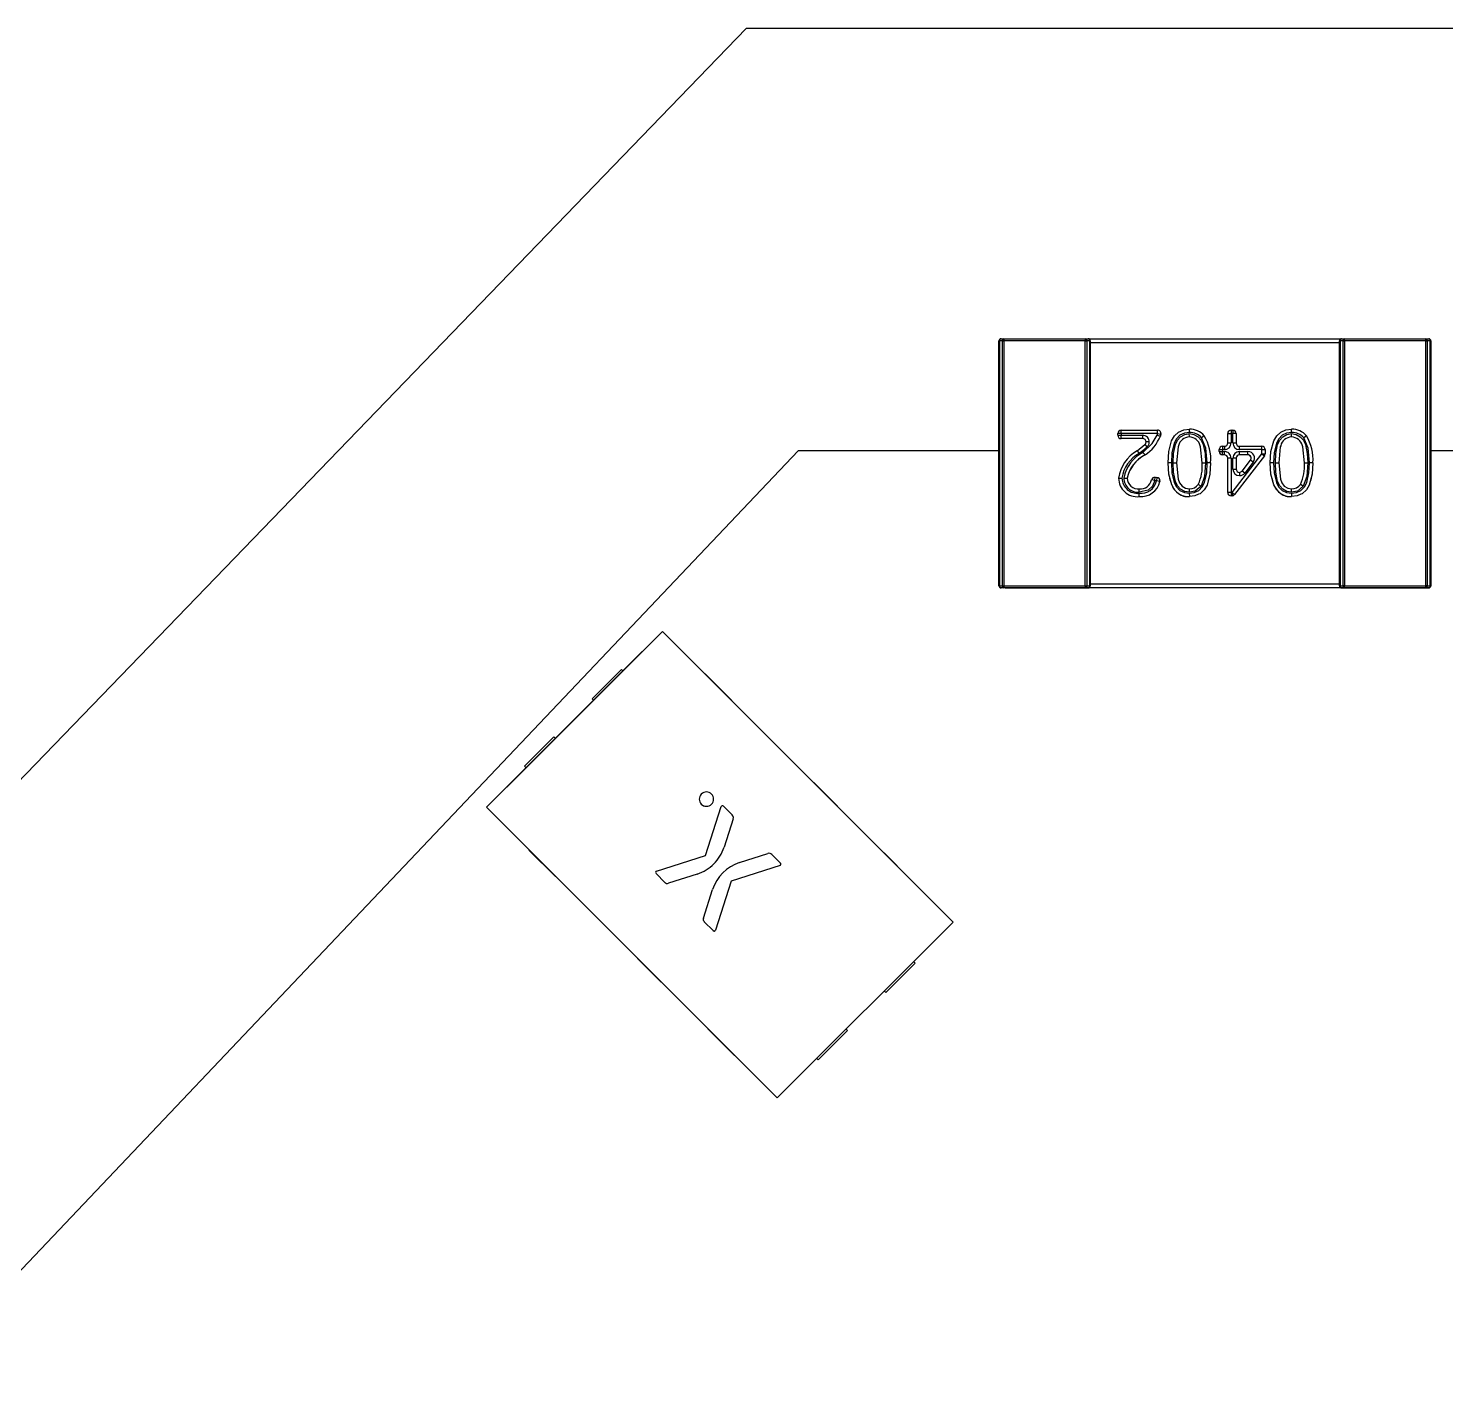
# Model space of a CAD drawing. Extents: x 2.55 to 7.7, y 3.55 to 4.51.
# Drawn here: x 4.7381 to 4.8724, y 3.9607 to 4.0892 of the extents above; entities that cross this region are included whole.
import ezdxf

# ---------------------------------------------------------------- set-up
doc = ezdxf.new("R2010")
doc.units = 0
doc.header["$MEASUREMENT"] = 0
doc.layers.get('0').update_dxf_attribs({"linetype": 'CONTINUOUS'})

msp = doc.modelspace()

# ---------------------------------------------------------------- linework, layer by layer
at = {"color": 7, "linetype": 'CONTINUOUS'}
for p, q in [((4.8061393964, 4.089188344), (4.6957456996, 3.9748970102)), ((5.0361000483, 4.089188344), (4.8061393964, 4.089188344)), ((4.8300985968, 4.0363287389), (4.8300985948, 4.0595570853)), ((4.8300985948, 4.0595570853), (4.8301562509, 4.0595570853)), ((4.8301562509, 4.0595570853), (4.8301562529, 4.0363287389)), ((4.8304346394, 4.0595570854), (4.8301562509, 4.0595570853)), ((4.8302954451, 4.0597539357), (4.8305738336, 4.0597539358)), ((4.8304346414, 4.0363287389), (4.8304346394, 4.0595570854)), ((4.8304346394, 4.0595570854), (4.8305738337, 4.0595570854)), ((4.8305738336, 4.0597539358), (4.8382847732, 4.0597539365)), ((4.8305738336, 4.0597539358), (4.8305738337, 4.0595570854)), ((4.8382847732, 4.0595570861), (4.8305738337, 4.0595570854)), ((4.8305738337, 4.0595570854), (4.8305738357, 4.0363287389)), ((4.8382847732, 4.0597539364), (4.8628572982, 4.0597539386)), ((4.8382847732, 4.0597539365), (4.8382847732, 4.0595570861)), ((4.8382847732, 4.0597539365), (4.8385631617, 4.0597539365)), ((4.8382847752, 4.0363287396), (4.8382847732, 4.0595570861)), ((4.8382847732, 4.0595570861), (4.8384239675, 4.0595570861)), ((4.8384239675, 4.0595570861), (4.8384239695, 4.0363287396)), ((4.8387023559, 4.0595570861), (4.8384239675, 4.0595570861)), ((4.838702358, 4.0363287396), (4.8387023559, 4.0595570861)), ((4.8387023559, 4.0595570861), (4.8387600121, 4.0595570861)), ((4.8387600121, 4.0595570861), (4.8387600141, 4.0363287396)), ((4.8623820614, 4.0363287417), (4.8623820593, 4.0595570882)), ((4.8624397155, 4.0595570882), (4.8623820593, 4.0595570882)), ((4.8624397155, 4.0595570882), (4.8624397175, 4.0363287417)), ((4.862718104, 4.0595570882), (4.8624397155, 4.0595570882)), ((4.8625789097, 4.0597539386), (4.8628572982, 4.0597539386)), ((4.862718106, 4.0363287417), (4.862718104, 4.0595570882)), ((4.862718104, 4.0595570882), (4.8628572982, 4.0595570882)), ((4.8628572982, 4.0595570882), (4.8628572982, 4.0597539386)), ((4.8628572982, 4.0597539386), (4.8705682378, 4.0597539393)), ((4.8705682378, 4.0595570889), (4.8628572982, 4.0595570882)), ((4.8628572982, 4.0595570882), (4.8628573003, 4.0363287418)), ((4.8705682378, 4.0595570889), (4.8705682378, 4.0597539393)), ((4.8705682378, 4.0597539393), (4.8708466262, 4.0597539393)), ((4.8705682398, 4.0363287424), (4.8705682378, 4.0595570889)), ((4.8705682378, 4.0595570889), (4.870707432, 4.0595570889)), ((4.870707432, 4.0595570889), (4.870707434, 4.0363287424)), ((4.8709858205, 4.0595570889), (4.870707432, 4.0595570889)), ((4.8709858225, 4.0363287425), (4.8709858205, 4.0595570889)), ((4.8709858205, 4.0595570889), (4.8710434767, 4.0595570889)), ((4.8710434767, 4.0595570889), (4.8710434787, 4.0363287425)), ((4.8623820594, 4.0593602381), (4.8387600121, 4.0593602354)), ((4.841364495, 4.0505998887), (4.841364495, 4.0507775588)), ((4.8416794556, 4.0507775588), (4.841364495, 4.0507775588)), ((4.841364495, 4.0505998887), (4.8416794556, 4.0505998887)), ((4.8416794556, 4.0510925194), (4.8451409183, 4.0510925197)), ((4.8416794556, 4.0507775588), (4.8416794556, 4.0510925194)), ((4.8416794556, 4.0507775588), (4.8416794556, 4.0505998887)), ((4.8451409183, 4.0507775591), (4.8416794556, 4.0507775588)), ((4.8416794556, 4.0505998887), (4.8437233185, 4.0505998889)), ((4.8416794557, 4.050284928), (4.8416794556, 4.0505998887)), ((4.8437233185, 4.0502849282), (4.8416794557, 4.050284928)), ((4.8437233185, 4.0502849282), (4.8437233185, 4.0505998889)), ((4.8450987121, 4.0506283142), (4.8453984546, 4.050532321)), ((4.8451409183, 4.0507775591), (4.8451409183, 4.0510925197)), ((4.8451409183, 4.0507775591), (4.8454492675, 4.0507133644)), ((4.8454558789, 4.0507775591), (4.8454492675, 4.0507133644)), ((4.8481562367, 4.050446522), (4.8481382744, 4.0507609688)), ((4.8481530516, 4.0508580528), (4.848148267, 4.0511729771)), ((4.849555238, 4.0505663239), (4.8493072546, 4.0503712091)), ((4.8517824236, 4.0498730573), (4.8517824235, 4.0507775597)), ((4.8517824235, 4.0507775597), (4.8520973842, 4.0507775597)), ((4.8520973841, 4.0510925203), (4.8520973842, 4.0507775597)), ((4.8520973841, 4.0510925203), (4.8522750542, 4.0510925203)), ((4.8520973842, 4.0507775597), (4.8520973842, 4.0498730574)), ((4.8522750542, 4.0507775597), (4.8520973842, 4.0507775597)), ((4.8522750542, 4.0510925203), (4.8522750542, 4.0507775597)), ((4.8522750543, 4.0498730574), (4.8522750542, 4.0507775597)), ((4.8525900149, 4.0507775597), (4.8522750542, 4.0507775597)), ((4.8525900149, 4.0507775597), (4.852590015, 4.0498730574)), ((4.857847333, 4.0504465229), (4.8578293707, 4.0507609697)), ((4.8578441479, 4.0508580536), (4.8578393633, 4.0511729779)), ((4.8592463343, 4.0505663247), (4.8589983509, 4.0503712099)), ((4.8110617199, 4.0491325715), (4.7093283965, 3.9418959502)), ((4.8300985957, 4.0491325715), (4.8110617199, 4.0491325715)), ((4.8431929324, 4.0491164444), (4.8439291033, 4.0497315293)), ((4.8431929324, 4.0491164444), (4.8433974505, 4.0488769188)), ((4.8437505731, 4.0489834143), (4.8439461802, 4.0487367296)), ((4.8439291033, 4.0497315293), (4.844134888, 4.0494930909)), ((4.8443532398, 4.0499699677), (4.8440382792, 4.0499699676)), ((4.8509748323, 4.0490654659), (4.8509748323, 4.049243136)), ((4.8509748323, 4.049243136), (4.8512897929, 4.0492431361)), ((4.8509748323, 4.0490654659), (4.8512897929, 4.049065466)), ((4.8512897929, 4.0495580967), (4.8512897929, 4.0492431361)), ((4.8512897929, 4.0495580967), (4.851467463, 4.0495580967)), ((4.8512897929, 4.0492431361), (4.8512897929, 4.049065466)), ((4.851467463, 4.0492431361), (4.8512897929, 4.0492431361)), ((4.8512897929, 4.049065466), (4.851467463, 4.049065466)), ((4.851289793, 4.0487505053), (4.8512897929, 4.049065466)), ((4.8514674631, 4.0487505053), (4.851289793, 4.0487505053)), ((4.851467463, 4.0495580967), (4.851467463, 4.0492431361)), ((4.8514674631, 4.0487505053), (4.851467463, 4.049065466)), ((4.8517824236, 4.0498730573), (4.8520973842, 4.0498730574)), ((4.8521928477, 4.0451890275), (4.855020865, 4.0488578075)), ((4.8522750543, 4.0498730574), (4.852590015, 4.0498730574)), ((4.8552703171, 4.0486655215), (4.8524422997, 4.0449967416)), ((4.8529049756, 4.0492431362), (4.8529049756, 4.0495580968)), ((4.8529049756, 4.0495580968), (4.855020865, 4.049558097)), ((4.855020865, 4.0492431364), (4.8529049756, 4.0492431362)), ((4.8529049757, 4.0490654661), (4.8536984887, 4.0490654662)), ((4.8529049757, 4.0487505054), (4.8529049757, 4.0490654661)), ((4.8536984887, 4.0487505055), (4.8529049757, 4.0487505054)), ((4.8536984887, 4.0487505055), (4.8536984887, 4.0490654662)), ((4.855020865, 4.0492431364), (4.855020865, 4.049558097)), ((4.855020865, 4.0488578075), (4.855020865, 4.0492431364)), ((4.855020865, 4.0492431364), (4.8553358256, 4.0492431364)), ((4.855020865, 4.0488578075), (4.8552703171, 4.0486655215)), ((4.855020865, 4.0488578075), (4.8553358257, 4.0488578075)), ((4.8553358256, 4.0492431364), (4.8553358257, 4.0488578075)), ((5.0286537192, 4.0491325715), (4.8710434776, 4.0491325715)), ((4.8464442809, 4.0479882497), (4.8461293296, 4.0479858171)), ((4.8466218952, 4.0479853468), (4.8469368491, 4.0479832933)), ((4.8493596497, 4.0479832933), (4.8496746414, 4.0479796295)), ((4.851782424, 4.0451890275), (4.8517824237, 4.0484355447)), ((4.8520973844, 4.0484355448), (4.8517824237, 4.0484355447)), ((4.8520973844, 4.0484355448), (4.8520973846, 4.0451890275)), ((4.8522750545, 4.0474061534), (4.8522750545, 4.0484355448)), ((4.8525900151, 4.0484355448), (4.8522750545, 4.0484355448)), ((4.8522750545, 4.0474061534), (4.8525900152, 4.0474061534)), ((4.8525900151, 4.0484355448), (4.8525900152, 4.0474061534)), ((4.8531544251, 4.0472138639), (4.853947938, 4.0482432553)), ((4.8541973873, 4.0480509658), (4.8534038743, 4.0470215743)), ((4.8541973873, 4.0480509658), (4.853947938, 4.0482432553)), ((4.8561353772, 4.0479882506), (4.8558204259, 4.047985818)), ((4.8563129915, 4.0479853476), (4.8566279454, 4.0479832942)), ((4.859050746, 4.0479832942), (4.8593657378, 4.0479796303)), ((4.8414452545, 4.0465321519), (4.8417601598, 4.0465380533)), ((4.8419379795, 4.04654743), (4.8422528459, 4.0465397232)), ((4.8448761927, 4.0463061025), (4.8445676273, 4.0463692498)), ((4.8448761927, 4.0463061025), (4.8449075324, 4.0466195001)), ((4.8450408831, 4.0462896335), (4.8448761927, 4.0463061025)), ((4.8449075324, 4.0466195001), (4.8450722229, 4.046603031)), ((4.8450722229, 4.046603031), (4.8450408831, 4.0462896335)), ((4.8453482641, 4.0462209522), (4.8450408831, 4.0462896335)), ((4.8463618081, 4.0463002694), (4.8463036505, 4.0465103298)), ((4.8492539454, 4.0457710868), (4.8489949719, 4.0459516963)), ((4.849993916, 4.0465085783), (4.849938222, 4.0462978513)), ((4.8529049758, 4.0470911928), (4.8529049759, 4.0467762322)), ((4.8534038743, 4.0470215743), (4.8531544251, 4.0472138639)), ((4.8560529044, 4.0463002702), (4.8559947468, 4.0465103307)), ((4.8589450417, 4.0457710876), (4.8586860682, 4.0459516972)), ((4.8596850123, 4.0465085792), (4.8596293183, 4.0462978521)), ((4.8433834739, 4.044793307), (4.8433769472, 4.0451082)), ((4.843393506, 4.0452052711), (4.8434011399, 4.0455201392)), ((4.8481433643, 4.0451085492), (4.848148258, 4.0447936266)), ((4.8481562507, 4.0452050483), (4.8481570959, 4.0455201396)), ((4.8520973846, 4.0451890275), (4.851782424, 4.0451890275)), ((4.8520973846, 4.0451890275), (4.8520973847, 4.0448740669)), ((4.8520973846, 4.0451890275), (4.8521928477, 4.0451890275)), ((4.8521928477, 4.0448740669), (4.8520973847, 4.0448740669)), ((4.8521928477, 4.0451890275), (4.8524422997, 4.0449967416)), ((4.8521928477, 4.0451890275), (4.8521928477, 4.0448740669)), ((4.8578344606, 4.0451085501), (4.8578393543, 4.0447936274)), ((4.857847347, 4.0452050492), (4.8578481922, 4.0455201404)), ((4.8300985968, 4.0363287389), (4.8301562529, 4.0363287389)), ((4.8301562529, 4.0363287389), (4.8304346414, 4.0363287389)), ((4.8305738357, 4.0361318885), (4.8302954472, 4.0361318885)), ((4.830689148, 4.0361318881), (4.8302954472, 4.0361318881)), ((4.8304346414, 4.0363287389), (4.8305738357, 4.0363287389)), ((4.8305738357, 4.0363287389), (4.8382847752, 4.0363287396)), ((4.8305738357, 4.0363287389), (4.8305738357, 4.0361318885)), ((4.8382847753, 4.0361318892), (4.8305738357, 4.0361318885)), ((4.830689148, 4.0361318885), (4.8385631637, 4.0361318892)), ((4.8382847752, 4.0363287396), (4.8384239695, 4.0363287396)), ((4.8382847752, 4.0363287396), (4.8382847753, 4.0361318892)), ((4.8385631637, 4.0361318892), (4.8382847753, 4.0361318892)), ((4.8384239695, 4.0363287396), (4.838702358, 4.0363287396)), ((4.8625789118, 4.0361318913), (4.8385631637, 4.0361318892)), ((4.838702358, 4.0363287396), (4.8387600141, 4.0363287396)), ((4.8387600141, 4.0365255897), (4.8623820614, 4.0365255921)), ((4.8623820614, 4.0363287417), (4.8624397175, 4.0363287417)), ((4.8624397175, 4.0363287417), (4.862718106, 4.0363287417)), ((4.8625789118, 4.0361318913), (4.8704529275, 4.036131892)), ((4.8628573003, 4.0361318914), (4.8625789118, 4.0361318913)), ((4.8628573003, 4.0363287418), (4.862718106, 4.0363287417)), ((4.8628573003, 4.0363287418), (4.8705682398, 4.0363287424)), ((4.8628573003, 4.0361318914), (4.8628573003, 4.0363287418)), ((4.8705682398, 4.036131892), (4.8628573003, 4.0361318914)), ((4.8704529275, 4.0361318916), (4.8708466283, 4.0361318917)), ((4.8705682398, 4.036131892), (4.8705682398, 4.0363287424)), ((4.870707434, 4.0363287424), (4.8705682398, 4.0363287424)), ((4.8708466283, 4.036131892), (4.8705682398, 4.036131892)), ((4.870707434, 4.0363287424), (4.8709858225, 4.0363287425)), ((4.8710434787, 4.0363287425), (4.8709858225, 4.0363287425)), ((4.7815132533, 4.0153337709), (4.7981887256, 4.0320092404)), ((4.7944443997, 4.0282649158), (4.7981887252, 4.0320092408)), ((4.7981887256, 4.0320092404), (4.8257491844, 4.0044487769)), ((4.7915213203, 4.0256202253), (4.7943052055, 4.02840411)), ((4.7916605145, 4.025481031), (4.7944443997, 4.0282649158)), ((4.7943052055, 4.02840411), (4.7944443997, 4.0282649158)), ((4.8022253581, 4.0279726072), (4.8022392776, 4.0279865266)), ((4.8022392776, 4.0279865266), (4.8047447738, 4.0254810299)), ((4.7880414637, 4.0218619809), (4.7916605145, 4.025481031)), ((4.7916605145, 4.025481031), (4.7915213203, 4.0256202253)), ((4.8047447738, 4.0254810299), (4.8047308544, 4.0254671105)), ((4.7851183843, 4.0192172904), (4.7879022695, 4.0220011751)), ((4.7852575785, 4.0190780962), (4.7880414637, 4.0218619809)), ((4.7879022695, 4.0220011751), (4.7880414637, 4.0218619809)), ((4.7815132528, 4.0153337713), (4.7852575785, 4.0190780962)), ((4.7852575785, 4.0190780962), (4.7851183843, 4.0192172904)), ((4.8125257317, 4.017672232), (4.8125396511, 4.0176861514)), ((4.8125396511, 4.0176861514), (4.8147667589, 4.0154590432)), ((4.8090737121, 3.9877733074), (4.7815132533, 4.0153337709)), ((4.8022749218, 4.0107589678), (4.8037688735, 4.0153975289)), ((4.8039826259, 4.0154491378), (4.8048165323, 4.0146152313)), ((4.8147667589, 4.0154590432), (4.8147528394, 4.0154451238)), ((4.8049041282, 4.0142524284), (4.8040314692, 4.0115429149)), ((4.7855359664, 4.0112832182), (4.7855498858, 4.0112971377)), ((4.7880414626, 4.0087777216), (4.7855359664, 4.0112832182)), ((4.7976363605, 4.009265017), (4.8022749218, 4.0107589678)), ((4.8093430553, 4.0098233461), (4.804704494, 4.0083293953)), ((4.8054884413, 4.0100859425), (4.808197955, 4.0109586011)), ((4.8085607578, 4.0108710051), (4.8093946642, 4.0100370986)), ((4.819207055, 4.0109909075), (4.8192209744, 4.0110048269)), ((4.8192209744, 4.0110048269), (4.8217264707, 4.0084993302)), ((4.7880553821, 4.008791641), (4.7880414626, 4.0087777216)), ((4.7984186579, 4.008217358), (4.7975847516, 4.0090512645)), ((4.8014909745, 4.0090024205), (4.7987814608, 4.008129762)), ((4.804704494, 4.0083293953), (4.8032105423, 4.0036908342)), ((4.8217264707, 4.0084993302), (4.8217125513, 4.0084854108)), ((4.8020752875, 4.0048359347), (4.8029479466, 4.0075454482)), ((4.8029967899, 4.0036392253), (4.8021628835, 4.0044731318)), ((4.8257491844, 4.0044487769), (4.8090737121, 3.9877733074)), ((4.7958363399, 4.000982843), (4.7958502593, 4.0009967624)), ((4.7980634477, 3.9987557348), (4.7958363399, 4.000982843)), ((4.8221440528, 4.000565258), (4.8193601676, 3.9977813733)), ((4.8220048585, 4.0007044523), (4.8221440528, 4.000565258)), ((4.7980773671, 3.9987696543), (4.7980634477, 3.9987557348)), ((4.8193601676, 3.9977813733), (4.8192209733, 3.9979205676)), ((4.8025176632, 3.9943015185), (4.8025315827, 3.9943154379)), ((4.8050231595, 3.9917960218), (4.8025176632, 3.9943015185)), ((4.8157411168, 3.9941623231), (4.8129572316, 3.9913784384)), ((4.8156019226, 3.9943015174), (4.8157411168, 3.9941623231)), ((4.8050370789, 3.9918099413), (4.8050231595, 3.9917960218)), ((4.8129572316, 3.9913784384), (4.8128180374, 3.9915176327))]:
    msp.add_line(p, q, dxfattribs=at)
at = {"color": 8, "linetype": 'CONTINUOUS'}
msp.add_line((4.8454492675, 4.0507133644), (4.8454238263, 4.0506138191), dxfattribs=at)
at = {"color": 7, "linetype": 'CONTINUOUS', "flags": 128}
for points in [[(4.8437505762, 4.0489834168), (4.8446338788, 4.0498108574), (4.8450987095, 4.0506283062)], [(4.8450987095, 4.0506283062), (4.8451243606, 4.0507113629), (4.8451409183, 4.0507775591)], [(4.8454492675, 4.0507133644), (4.8454233427, 4.0506113251), (4.8453986662, 4.0505322532)], [(4.8454238263, 4.0506138191), (4.8454231925, 4.0506113391), (4.8453986662, 4.0505322532)], [(4.8461292843, 4.0479858168), (4.8461940327, 4.0490518962), (4.8464675239, 4.0500816646), (4.8467394165, 4.050540268), (4.8471296936, 4.0509019347), (4.8476186801, 4.0511118186), (4.8481482624, 4.0511732791)], [(4.8481530516, 4.0508580528), (4.8476811625, 4.0508022756), (4.8472520605, 4.0506043377), (4.8469275289, 4.0502640975), (4.8467109651, 4.0498455378), (4.8464958953, 4.0489305828), (4.8464442809, 4.0479882497)], [(4.8466218952, 4.0479853468), (4.8466586445, 4.048874103), (4.8468255747, 4.0497453245), (4.8470202257, 4.0501434627), (4.8473224977, 4.0504685498), (4.8477090491, 4.0506871291), (4.8481481325, 4.050761632)], [(4.8481481325, 4.050761632), (4.8485883192, 4.0506874846), (4.8489740929, 4.0504680225), (4.8492766817, 4.0501427332), (4.8494721303, 4.0497448508), (4.849638011, 4.0488709472), (4.8496746415, 4.0479796304)], [(4.8498522059, 4.0479886625), (4.8497235713, 4.0493707885), (4.8493072546, 4.0503712091)], [(4.8558203806, 4.0479858176), (4.855885129, 4.049051897), (4.8561586202, 4.0500816654), (4.8564305128, 4.0505402688), (4.8568207899, 4.0509019355), (4.8573097764, 4.0511118195), (4.8578393587, 4.05117328)], [(4.8578441479, 4.0508580536), (4.8573722588, 4.0508022764), (4.8569431568, 4.0506043385), (4.8566186252, 4.0502640983), (4.8564020614, 4.0498455387), (4.8561869916, 4.0489305837), (4.8561353772, 4.0479882506)], [(4.8563129915, 4.0479853476), (4.8563497408, 4.0488741039), (4.8565166711, 4.0497453253), (4.856711322, 4.0501434635), (4.857013594, 4.0504685507), (4.8574001454, 4.05068713), (4.8578392288, 4.0507616329)], [(4.8578392288, 4.0507616329), (4.8582794155, 4.0506874854), (4.8586651892, 4.0504680233), (4.858967778, 4.050142734), (4.8591632266, 4.0497448517), (4.8593291073, 4.048870948), (4.8593657378, 4.0479796313)], [(4.8595433022, 4.0479886633), (4.8594146676, 4.0493707894), (4.8589983509, 4.0503712099)], [(4.844134888, 4.0494930909), (4.843723743, 4.0491458389), (4.8433974505, 4.0488769188)], [(4.8471208484, 4.0496088888), (4.8470822329, 4.0495069782), (4.8469368756, 4.0479832931)], [(4.8493596497, 4.0479832933), (4.8492147736, 4.0495073852), (4.8491763026, 4.0496093504)], [(4.8568119447, 4.0496088896), (4.8567733292, 4.049506979), (4.8566279719, 4.047983294)], [(4.859050746, 4.0479832942), (4.8589058699, 4.049507386), (4.8588673989, 4.0496093512)], [(4.8589226413, 4.0493997029), (4.8589058699, 4.049507386), (4.8588673989, 4.0496093512)], [(4.8464749868, 4.0458914771), (4.8461904902, 4.0469190556), (4.8461292843, 4.0479858168)], [(4.8464442809, 4.0479882497), (4.8464909879, 4.0470471578), (4.8467141527, 4.0461330355), (4.8469219996, 4.0457102607), (4.8472448206, 4.0453677946), (4.8476738174, 4.0451696163), (4.8481433643, 4.0451085492)], [(4.8481562507, 4.0452050483), (4.8477140911, 4.0452768577), (4.8473239032, 4.0454945239), (4.8470203709, 4.0458248137), (4.8468246896, 4.0462219421), (4.8466593806, 4.0470950828), (4.8466218952, 4.0479853468)], [(4.8469368756, 4.0479832931), (4.8470845973, 4.0464553995), (4.8472223249, 4.046096918), (4.8474584627, 4.0457948105), (4.847780462, 4.0455880172), (4.8481570959, 4.0455201396)], [(4.8481433643, 4.0451085492), (4.8486133472, 4.0451644358), (4.8490410589, 4.0453623885), (4.8493671162, 4.0457028661), (4.8495866257, 4.0461227602), (4.849800775, 4.0470424984), (4.8498522059, 4.0479886625)], [(4.850167241, 4.0479858171), (4.850102342, 4.0469188252), (4.8498298731, 4.0458878963), (4.8495573183, 4.0454290229), (4.8491668584, 4.0450670352), (4.8490286652, 4.0450073071)], [(4.8496746415, 4.0479796304), (4.8495836045, 4.0467058865), (4.8492539454, 4.0457710868)], [(4.8561660831, 4.0458914779), (4.8558815865, 4.0469190565), (4.8558203806, 4.0479858176)], [(4.8561353772, 4.0479882506), (4.8561820842, 4.0470471587), (4.856405249, 4.0461330363), (4.856613096, 4.0457102616), (4.8569359169, 4.0453677955), (4.8573649137, 4.0451696172), (4.8578344606, 4.0451085501)], [(4.857847347, 4.0452050492), (4.8574051874, 4.0452768586), (4.8570149995, 4.0454945247), (4.8567114672, 4.0458248146), (4.8565157859, 4.046221943), (4.8563504769, 4.0470950836), (4.8563129915, 4.0479853476)], [(4.8566279719, 4.047983294), (4.8567756936, 4.0464554004), (4.8569134212, 4.0460969189), (4.857149559, 4.0457948113), (4.8574715583, 4.045588018), (4.8578481922, 4.0455201404)], [(4.8578344606, 4.0451085501), (4.8583044435, 4.0451644366), (4.8587321552, 4.0453623893), (4.8590582126, 4.045702867), (4.859277722, 4.0461227611), (4.8594918713, 4.0470424993), (4.8595433022, 4.0479886633)], [(4.8598583374, 4.047985818), (4.8597934383, 4.046918826), (4.8595209694, 4.0458878971), (4.8592484146, 4.0454290237), (4.8588579547, 4.0450670361), (4.8587197615, 4.0450073079)], [(4.8593657378, 4.0479796313), (4.8592747008, 4.0467058873), (4.8589450417, 4.0457710876)], [(4.8448761927, 4.0463061025), (4.8446568686, 4.0457889128), (4.8442422246, 4.0454126525), (4.843393506, 4.0452052711)], [(4.8453558438, 4.0462896335), (4.8453558325, 4.046286969), (4.8453482641, 4.0462209522)], [(4.8492539454, 4.0457710868), (4.8487055305, 4.0453177495), (4.8481562507, 4.0452050483)], [(4.8589450417, 4.0457710876), (4.8583966268, 4.0453177503), (4.857847347, 4.0452050492)]]:
    msp.add_lwpolyline(points, dxfattribs=at)
at = {"color": 8, "linetype": 'CONTINUOUS', "flags": 128}
for points in [[(4.8453482641, 4.0462209522), (4.8453558325, 4.046286969), (4.8453558438, 4.0462896744)], [(4.8471003127, 4.0450929392), (4.8467355061, 4.0454257703), (4.8464749868, 4.0458914771)], [(4.8490286652, 4.0450073071), (4.8486781021, 4.0448557912), (4.8481482629, 4.0447933074)], [(4.856791409, 4.04509294), (4.8564266024, 4.0454257712), (4.8561660831, 4.0458914779)], [(4.8587197615, 4.0450073079), (4.8583691984, 4.044855792), (4.8578393592, 4.0447933082)]]:
    msp.add_lwpolyline(points, dxfattribs=at)
at = {"color": 7, "linetype": 'CONTINUOUS'}
for centre, radius, start, end in [((4.8302954452, 4.0595570854), 0.0001968503937011, 90.0000050087, 180.0000050087), ((4.8303302437, 4.0595816917), 0.0001757241159541, 101.421756251, 188.0494727302), ((4.8306086322, 4.0595816917), 0.0001757241159553, 101.4217562515, 188.0494727301), ((4.8382499746, 4.0595816924), 0.0001757241159549, 351.9505372878, 78.5782537664), ((4.8385283631, 4.0595816924), 0.0001757241159442, 351.9505372844, 78.5782537698), ((4.8385631617, 4.0595570861), 0.0001968503937011, 5.009e-06, 90.0000050093), ((4.8625789097, 4.0595570882), 0.0001968503937011, 90.000005009, 180.000005009), ((4.8626137083, 4.0595816945), 0.0001757241159442, 101.4217562481, 188.0494727335), ((4.8628920968, 4.0595816945), 0.0001757241159454, 101.4217562486, 188.0494727332), ((4.8705334392, 4.0595816952), 0.0001757241159457, 351.950537285, 78.5782537697), ((4.8708118277, 4.0595816952), 0.0001757241159459, 351.9505372848, 78.5782537694), ((4.8708466263, 4.0595570889), 0.0001968503937011, 5.009e-06, 90.000005009), ((4.8416794556, 4.0507775588), 0.0003149606299218, 90.0000050091, 180.0000050089), ((4.8416794556, 4.0505998887), 0.0003149606299218, 180.0000050089, 270.0000050089), ((4.8416794556, 4.0505998887), 0.0003149606299218, 180.0000050089, 270.0000050089), ((4.8437233185, 4.0499699676), 0.0006299212599075, 5.0089e-06, 90.000005009), ((4.8437233185, 4.0499699676), 0.0003149606299866, 5.0089e-06, 90.0000050089), ((4.8437233185, 4.0499699676), 0.0003149606299875, 5.0089e-06, 90.0000050089), ((4.8418700263, 4.0519012035), 0.0037848810244329, 303.2683355072, 338.7960328577), ((4.8451409183, 4.0507775591), 0.0003149606299449, 348.2396806854, 90.0000050016), ((4.8482378747, 4.0494467843), 0.0017288188947161, 40.3590016736, 92.9712268042), ((4.8482339136, 4.0494381525), 0.0014222009281889, 41.0004696398, 93.2594212418), ((4.8459726312, 4.048353833), 0.0042107228771849, 354.9859700203, 31.6980070464), ((4.8520973842, 4.0507775597), 0.0003149606299218, 90.0000050091, 180.0000050089), ((4.8522750542, 4.0507775597), 0.0003149606299218, 5.0091e-06, 90.0000050089), ((4.8579289711, 4.0494467851), 0.0017288188948367, 40.3590016755, 92.9712268032), ((4.8579250099, 4.0494381534), 0.0014222009282752, 41.0004696414, 93.2594212412), ((4.8556637275, 4.0483538338), 0.0042107228771779, 354.9859700196, 31.6980070456), ((4.8448690105, 4.0460998673), 0.0034509382547336, 119.0575336651, 172.8038935494), ((4.844849385, 4.0461179978), 0.0031176527510736, 117.7564395412, 172.2567306248), ((4.8452783415, 4.0459542577), 0.0033926201323351, 116.7642277855, 169.9305400636), ((4.8453670057, 4.0458903744), 0.00318113897381, 116.5266620303, 168.2217408649), ((4.8454724449, 4.0458090997), 0.0033014585272739, 117.5339934854, 167.2144094099), ((4.8437233185, 4.0499699676), 0.0003149606299216, 310.7959087248, 5.0089e-06), ((4.8437233185, 4.0499699676), 0.0006299212598582, 310.7959087248, 5.0089e-06), ((4.8512897929, 4.049243136), 0.0003149606299218, 90.0000050089, 180.0000050091), ((4.8512897929, 4.0490654659), 0.0003149606299209, 180.0000050091, 270.0000050089), ((4.8512897929, 4.0490654659), 0.0003149606299218, 180.0000050089, 270.0000050089), ((4.851467463, 4.0498730573), 0.0006299212598426, 270.000005009, 5.009e-06), ((4.851467463, 4.0498730573), 0.0003149606299218, 270.0000050091, 5.0089e-06), ((4.8514674631, 4.0484355447), 0.0006299212598426, 5.0089e-06, 90.000005009), ((4.8514674631, 4.0484355447), 0.0003149606299209, 5.0089e-06, 90.0000050091), ((4.8514674631, 4.0484355447), 0.0003149606299218, 5.0089e-06, 90.0000050091), ((4.8529049756, 4.0498730575), 0.0006299212598426, 180.000005009, 270.0000050089), ((4.8529049757, 4.0484355448), 0.0006299212598426, 90.0000050089, 180.0000050089), ((4.8529049756, 4.0498730574), 0.0003149606299218, 180.0000050089, 270.0000050089), ((4.8529049757, 4.0484355448), 0.0003149606299218, 90.0000050089, 180.0000050089), ((4.8529049757, 4.0484355448), 0.0003149606299218, 90.0000050089, 180.0000050089), ((4.8536984888, 4.0484355449), 0.0006299212598426, 322.372938498, 90.000005009), ((4.8536984888, 4.0484355449), 0.000314960629921, 322.372938498, 90.0000050091), ((4.8536984888, 4.0484355449), 0.0003149606299209, 5.0091e-06, 90.0000050091), ((4.855020865, 4.0492431364), 0.0003149606299218, 5.0091e-06, 90.0000050091), ((4.855020865, 4.0488578074), 0.0003149606299218, 322.3737713679, 5.0089e-06), ((4.855020865, 4.0488578074), 0.0003149606299218, 322.3737713679, 5.0089e-06), ((4.8454855907, 4.0476301697), 0.0038901194406646, 334.4390554045, 5.2081648938), ((4.8499795163, 4.0446402775), 0.0033508022757193, 86.7883892386, 92.1774188028), ((4.8529049758, 4.0474061534), 0.0006299212598426, 180.000005009, 270.0000050089), ((4.8529049758, 4.0474061534), 0.0003149606299218, 180.0000050091, 270.0000050089), ((4.855176687, 4.0476301706), 0.0038901194410853, 334.439055406, 5.2081648919), ((4.8596706126, 4.0446402784), 0.0033508022757177, 86.7883892388, 92.1774188025), ((4.8431997248, 4.0465381388), 0.0017544805285041, 180.1955128469, 276.0116882151), ((4.84322732, 4.0465680179), 0.0014674660777201, 181.17002141, 275.8522183152), ((4.8432918698, 4.0465553644), 0.0013539134946787, 180.3357745368, 274.3051555266), ((4.8433092475, 4.0465730646), 0.0010569276457246, 181.8077275457, 274.987762308), ((4.8435570705, 4.0466169775), 0.0015194914211744, 263.1920447374, 347.5592437876), ((4.8435584143, 4.0466183854), 0.0018334436167401, 264.5247188777, 347.4806882609), ((4.8435041183, 4.0466044712), 0.0010892109578055, 264.5749260697, 347.5284224008), ((4.8448761927, 4.0463061025), 0.0003149606299215, 84.2894118727, 168.4342348004), ((4.8450408831, 4.0462896335), 0.0003149606299216, 0.0074352375, 84.2894118727), ((4.8481673073, 4.0465294689), 0.0010093809463879, 269.420359084, 325.0820416839), ((4.8529049758, 4.0474061534), 0.0003149606299218, 270.0000050089, 322.372938498), ((4.8529049758, 4.0474061534), 0.0006299212598426, 270.0000050089, 322.372938498), ((4.8578584036, 4.0465294697), 0.0010093809464056, 269.4203590845, 325.0820416833), ((4.8480641332, 4.0464889857), 0.0016977640949377, 200.6059324178, 272.8403545801), ((4.8480072762, 4.0462826098), 0.0014959608798551, 232.6793628562, 275.4078638855), ((4.8520973846, 4.0451890275), 0.0003149606299209, 180.0000050089, 270.0000050089), ((4.8520973846, 4.0451890275), 0.0003149606299209, 180.0000050091, 270.0000050089), ((4.8521928477, 4.0451890275), 0.0003149606299213, 270.0000050089, 322.3737713704), ((4.8521928477, 4.0451890275), 0.0003149606299213, 270.0000050089, 322.3737713704), ((4.8577552295, 4.0464889866), 0.0016977640949825, 200.6059324189, 272.8403545789), ((4.8576983725, 4.0462826106), 0.0014959608795972, 232.6793628221, 275.4078638851), ((4.8302954472, 4.0363287389), 0.0001968503937011, 180.0000050093, 270.000005009), ((4.8302954472, 4.0363287385), 0.0001968503937002, 180.000005009, 270.000005009), ((4.8303302458, 4.0363041326), 0.0001757241334805, 171.9505387794, 258.5782489358), ((4.8306086343, 4.0363041326), 0.0001757241334807, 171.9505387791, 258.5782489355), ((4.8382499767, 4.0363041333), 0.0001757241334896, 281.4217610852, 8.0494712357), ((4.8385283652, 4.0363041333), 0.0001757241334788, 281.4217610818, 8.0494712389), ((4.8385631637, 4.0363287396), 0.0001968503937011, 270.000005009, 5.009e-06), ((4.8385631637, 4.0363287396), 0.0001968503937011, 270.000005009, 5.009e-06), ((4.8625789118, 4.0363287417), 0.0001968503937011, 180.000005009, 270.0000050087), ((4.8625789118, 4.0363287417), 0.0001968503937011, 180.000005009, 270.0000050087), ((4.8626137103, 4.0363041354), 0.0001757241334938, 171.950538783, 258.5782489313), ((4.8628920988, 4.0363041355), 0.0001757241334913, 171.9505387826, 258.5782489323), ((4.8705334412, 4.0363041361), 0.000175724133491, 281.4217610854, 8.0494712354), ((4.8708118297, 4.0363041361), 0.0001757241334923, 281.4217610859, 8.049471235), ((4.8708466283, 4.0363287424), 0.0001968503937011, 270.000005009, 5.0087e-06), ((4.8708466283, 4.0363287421), 0.0001968503937011, 270.000005009, 5.0087e-06), ((4.8023609696, 4.0161090885), 0.0006800286327956, 134.9999951703, 314.9999951703), ((4.8023609696, 4.0161090885), 0.0006800286327956, 314.9999951703, 134.9999951703), ((4.8023609696, 4.0161090886), 0.0006800286327949, 314.9999951704, 44.9999951704), ((4.8023609696, 4.0161090886), 0.0006800286327949, 224.9999951703, 314.9999951704), ((4.803891517, 4.0153580288), 0.0001288475304161, 44.9999951702, 162.1476929011), ((4.8045634518, 4.0143621508), 0.0003579098067327, 342.1476928939, 44.9999951705), ((4.8045634518, 4.0143621509), 0.0003579098067317, 342.1476928936, 44.9999951703), ((4.8002840286, 4.0127498614), 0.0039370078740159, 314.9999951703, 342.147692891), ((4.8002840286, 4.0127498614), 0.0039370078740153, 314.9999951703, 342.147692891), ((4.8002840286, 4.0127498614), 0.0039370078740159, 287.8522974497, 314.9999951703), ((4.8002840286, 4.0127498614), 0.0039370078740153, 287.8522974497, 314.9999951703), ((4.8066953872, 4.0063385017), 0.0039370078740273, 107.8522974499, 162.1476928907), ((4.8083076774, 4.0106179247), 0.0003579098067319, 44.9999951703, 107.852297447), ((4.8093035552, 4.0099459896), 0.0001288475304503, 287.8522974477, 314.9999951702), ((4.8093035552, 4.0099459896), 0.0001288475304503, 287.8522974477, 314.9999951705), ((4.8093035552, 4.0099459896), 0.0001288475304322, 314.9999951702, 44.9999951705), ((4.8093035552, 4.0099459896), 0.0001288475304328, 314.9999951705, 44.9999951705), ((4.7976758606, 4.0091423735), 0.0001288475304328, 107.8522974394, 224.9999951705), ((4.7986717384, 4.0084704384), 0.000357909806732, 224.9999951704, 287.8522974525), ((4.7986717384, 4.0084704384), 0.000357909806732, 224.9999951704, 287.8522974525), ((4.802415964, 4.0047262122), 0.0003579098067327, 162.1476928882, 224.9999951703), ((4.8030878988, 4.0037303343), 0.0001288475304335, 224.9999951702, 314.9999951702), ((4.8030878988, 4.0037303343), 0.0001288475304341, 224.9999951705, 314.9999951705), ((4.8030878988, 4.0037303343), 0.0001288475304508, 314.9999951702, 342.1476928932), ((4.8030878988, 4.0037303343), 0.0001288475304519, 314.9999951705, 342.1476928929)]:
    msp.add_arc(centre, radius, start, end, dxfattribs=at)
at = {"color": 8, "linetype": 'CONTINUOUS'}
for centre, radius, start, end in [((4.848178309, 4.0493606574), 0.0010862051638345, 91.5851133145, 166.7894064325), ((4.8481205856, 4.0493626394), 0.0010841608146042, 13.1534266415, 88.5371733904), ((4.8578694053, 4.0493606582), 0.0010862051638309, 91.5851133153, 166.7894064326), ((4.8578116819, 4.0493626402), 0.0010841608146213, 13.1534266421, 88.5371733904)]:
    msp.add_arc(centre, radius, start, end, dxfattribs=at)

doc.saveas('drawing.dxf')
